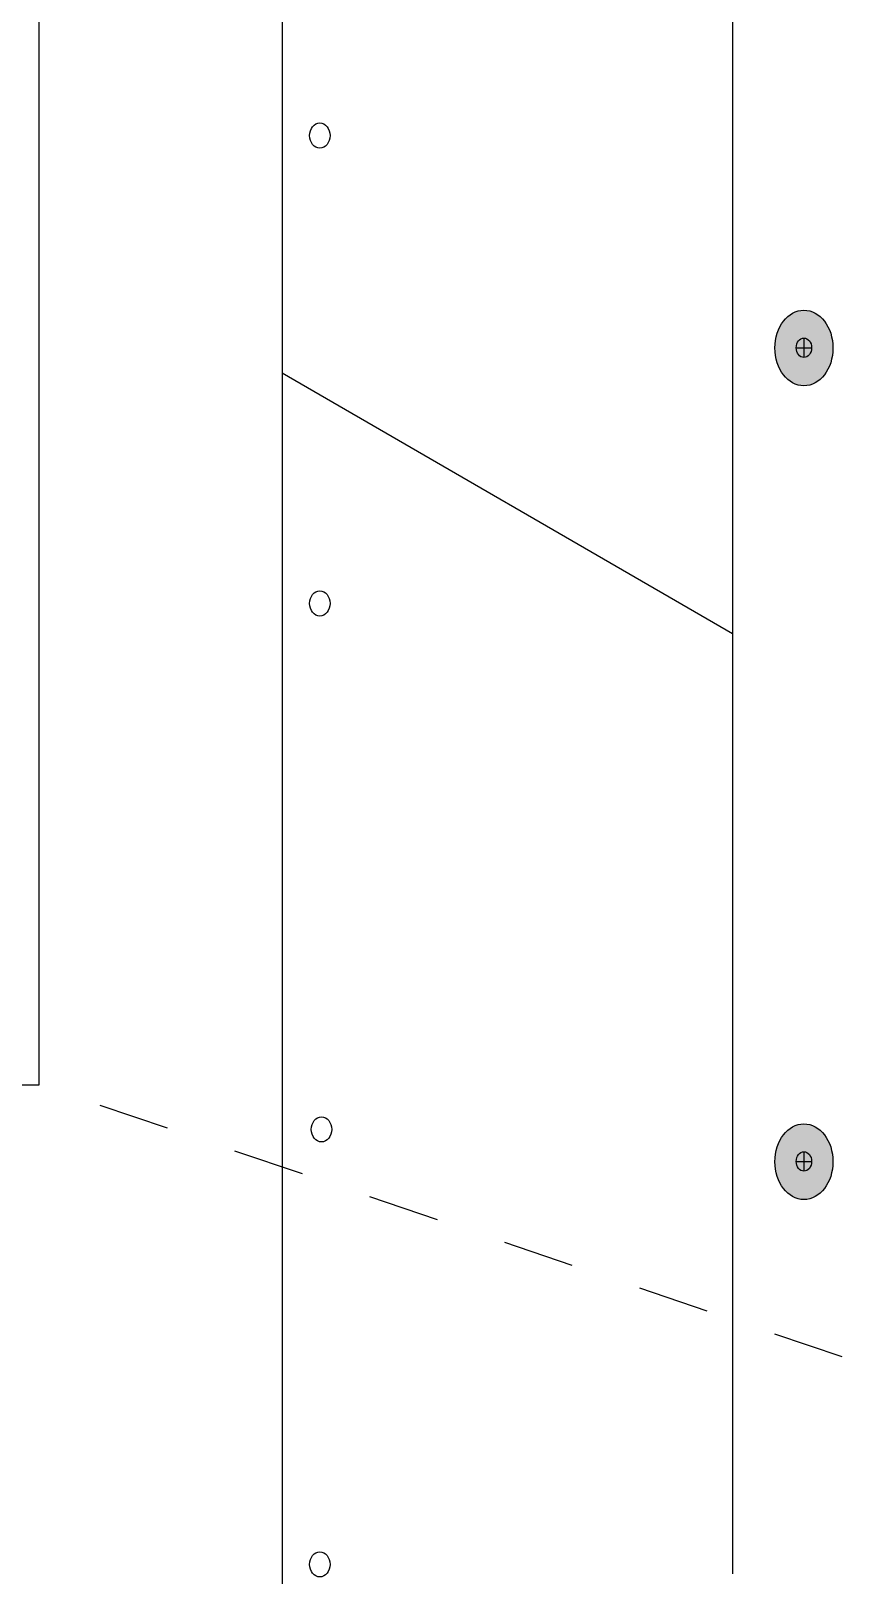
# Model space of a CAD drawing. Extents: x -1392 to 5791, y -3809 to 1722.
# Drawn here: x 797.2 to 899.8, y -1809 to -1613.9 of the extents above; entities that cross this region are included whole.
import ezdxf

# ---------------------------------------------------------------- set-up
doc = ezdxf.new("R2010")
doc.units = 0
doc.header["$MEASUREMENT"] = 0
doc.linetypes.add('AI-Linetype-13', pattern=[18, 9, -9])
for name, color, linetype, lineweight in [('G-ANNO-TTLB', 7, 'Continuous', 0), ('TYVEK', 7, 'Continuous', 0), ('WALL SCRATCH', 7, 'Continuous', 0)]:
    doc.layers.add(name, color=color, linetype=linetype, lineweight=lineweight)

# ---------------------------------------------------------------- blocks, each defined once
blk = doc.blocks.new('Block_225')
at = {"layer": 'WALL SCRATCH', "true_color": 0x003b71, "transparency": 33554687}
h = blk.add_hatch(color=156, dxfattribs=at)
h.dxf.hatch_style = 2
edge = h.paths.add_edge_path()
edge.add_ellipse((894.84, -1653.98), major_axis=(0, 4.78), ratio=0.766948, start_angle=0, end_angle=360)
at = {"layer": 'WALL SCRATCH', "color": 18, "lineweight": 25, "true_color": 0x080808}
for p, q in [((894.84, -1652.71), (894.84, -1655.18)), ((893.86, -1653.95), (895.81, -1653.95))]:
    blk.add_line(p, q, dxfattribs=at)
at = {"layer": 'WALL SCRATCH', "color": 8, "lineweight": 25, "true_color": 0x808080}
blk.add_lwpolyline([(894.32, -1649.56)], dxfattribs=at)
at = {"layer": 'WALL SCRATCH', "color": 18, "lineweight": 25, "true_color": 0x000000}
blk.add_ellipse((894.84, -1653.98), major_axis=(0, 4.78), ratio=0.766948, dxfattribs=at)
at = {"layer": 'WALL SCRATCH', "color": 18, "lineweight": 25, "true_color": 0x080808}
blk.add_ellipse((894.84, -1653.95), major_axis=(0, 1.23), ratio=0.788846, dxfattribs=at)
blk = doc.blocks.new('Block_227')
at = {"layer": 'WALL SCRATCH', "true_color": 0x003b71, "transparency": 33554687}
h = blk.add_hatch(color=156, dxfattribs=at)
h.dxf.hatch_style = 2
edge = h.paths.add_edge_path()
edge.add_ellipse((894.84, -1756.75), major_axis=(0, 4.78), ratio=0.766948, start_angle=0, end_angle=360)
at = {"layer": 'WALL SCRATCH', "color": 18, "lineweight": 25, "true_color": 0x080808}
for p, q in [((893.86, -1756.72), (895.81, -1756.72)), ((894.84, -1755.49), (894.84, -1757.96))]:
    blk.add_line(p, q, dxfattribs=at)
at = {"layer": 'WALL SCRATCH', "color": 8, "lineweight": 25, "true_color": 0x808080}
blk.add_lwpolyline([(894.32, -1761.86)], dxfattribs=at)
at = {"layer": 'WALL SCRATCH', "color": 18, "lineweight": 25, "true_color": 0x000000}
blk.add_ellipse((894.84, -1756.75), major_axis=(0, 4.78), ratio=0.766948, dxfattribs=at)
at = {"layer": 'WALL SCRATCH', "color": 18, "lineweight": 25, "true_color": 0x080808}
blk.add_ellipse((894.84, -1756.72), major_axis=(0, 1.23), ratio=0.788846, dxfattribs=at)
blk = doc.blocks.new('Block_224')
at = {"layer": 'WALL SCRATCH'}
for name in ['Block_225', 'Block_227']:
    blk.add_blockref(name, (0, 0), dxfattribs=at)
blk = doc.blocks.new('Block_223')
at = {"layer": 'WALL SCRATCH'}
blk.add_blockref('Block_224', (0, 0), dxfattribs=at)

msp = doc.modelspace()

# ---------------------------------------------------------------- hatches: boundary and pattern name
at = {"layer": 'G-ANNO-TTLB', "true_color": 0xff00ff, "transparency": 33554687}
h = msp.add_hatch(color=6, dxfattribs=at)
edge = h.paths.add_edge_path()
edge.add_spline(control_points=[(1773.02, -3692.6), (1773.02, -3692.6), (-1156.5, -3692.6), (-1156.5, -3692.6), (-1156.5, -3692.6), (-1156.5, -1235.6), (-1156.5, -1235.6), (-1156.5, -1235.6), (1773.02, -1235.6), (1773.02, -1235.6), (1773.02, -1235.6), (1773.02, -3692.6), (1773.02, -3692.6)], knot_values=[0, 0, 0, 0, 1, 1, 1, 2, 2, 2, 3, 3, 3, 4, 4, 4, 4], degree=3, periodic=0)
edge = h.paths.add_edge_path()
edge.add_spline(control_points=[(-1147.5, -1244.6), (-1147.5, -1244.6), (-1147.5, -3683.6), (-1147.5, -3683.6), (-1147.5, -3683.6), (1764.02, -3683.6), (1764.02, -3683.6), (1764.02, -3683.6), (1764.02, -1244.6), (1764.02, -1244.6), (1764.02, -1244.6), (-1147.5, -1244.6), (-1147.5, -1244.6)], knot_values=[0, 0, 0, 0, 1, 1, 1, 2, 2, 2, 3, 3, 3, 4, 4, 4, 4], degree=3, periodic=0)
edge.add_line((-1147.5, -1244.6), (-1147.5, -1244.6))

# ---------------------------------------------------------------- linework, layer by layer
at = {"layer": 'G-ANNO-TTLB'}
for points in [[(1773.02, -3692.6), (1773.02, -3692.6), (-1156.5, -3692.6), (-1156.5, -3692.6), (-1156.5, -3692.6), (-1156.5, -1235.6), (-1156.5, -1235.6), (-1156.5, -1235.6), (1773.02, -1235.6), (1773.02, -1235.6), (1773.02, -1235.6), (1773.02, -3692.6), (1773.02, -3692.6)], [(-1147.5, -1244.6), (-1147.5, -1244.6), (-1147.5, -3683.6), (-1147.5, -3683.6), (-1147.5, -3683.6), (1764.02, -3683.6), (1764.02, -3683.6), (1764.02, -3683.6), (1764.02, -1244.6), (1764.02, -1244.6), (1764.02, -1244.6), (-1147.5, -1244.6), (-1147.5, -1244.6)]]:
    msp.add_open_spline(points, degree=3, knots=[0, 0, 0, 0, 1, 1, 1, 2, 2, 2, 3, 3, 3, 4, 4, 4, 4], dxfattribs=at)
at = {"layer": 'TYVEK', "color": 18, "linetype": 'AI-Linetype-13', "lineweight": 25, "true_color": 0x000000}
msp.add_line((933.77, -1792.96), (798.22, -1747.03), dxfattribs=at)
at = {"layer": 'TYVEK', "color": 18, "lineweight": 25, "true_color": 0x000000}
msp.add_lwpolyline([(798.22, -1380.54), (647.03, -1380.54), (647.03, -1747.03), (798.22, -1747.03)], close=True, dxfattribs=at)
at = {"layer": 'WALL SCRATCH', "color": 2, "lineweight": 25, "true_color": 0xffff00}
for p, q in [((828.91, -1447.04), (828.91, -1869.28)), ((828.91, -1657.1), (885.82, -1690.04))]:
    msp.add_line(p, q, dxfattribs=at)
at = {"layer": 'WALL SCRATCH', "color": 18, "lineweight": 25, "true_color": 0x000000}
msp.add_line((885.82, -1527.95), (885.82, -1808.8), dxfattribs=at)
at = {"layer": 'WALL SCRATCH', "color": 8, "lineweight": 25, "true_color": 0x808080}
for points in [[(890.9, -1650.79)], [(890.9, -1650.79)], [(890.18, -1765.23)], [(890.18, -1765.23)]]:
    msp.add_lwpolyline(points, dxfattribs=at)
at = {"layer": 'WALL SCRATCH', "color": 18, "lineweight": 25, "true_color": 0x080808}
for points in [[(828.91, -1657.09)], [(885.82, -1690.04)]]:
    msp.add_lwpolyline(points, dxfattribs=at)
at = {"layer": 'WALL SCRATCH', "color": 2, "lineweight": 25, "true_color": 0xffff00}
for points in [[(828.91, -1657.1)], [(885.82, -1690.04)]]:
    msp.add_lwpolyline(points, dxfattribs=at)
at = {"layer": 'WALL SCRATCH', "color": 1, "lineweight": 25, "true_color": 0xff0000}
msp.add_lwpolyline([(885.82, -1803.97)], dxfattribs=at)
at = {"layer": 'WALL SCRATCH', "color": 252, "lineweight": 25, "true_color": 0x848484}
for centre in [(833.68, -1627.15), (833.68, -1686.24), (833.89, -1752.67), (833.68, -1807.61)]:
    msp.add_ellipse(centre, major_axis=(0, 1.59), ratio=0.812499, dxfattribs=at)

# ---------------------------------------------------------------- block references
at = {"layer": 'WALL SCRATCH'}
msp.add_blockref('Block_223', (0, 0), dxfattribs=at)

doc.saveas('drawing.dxf')
